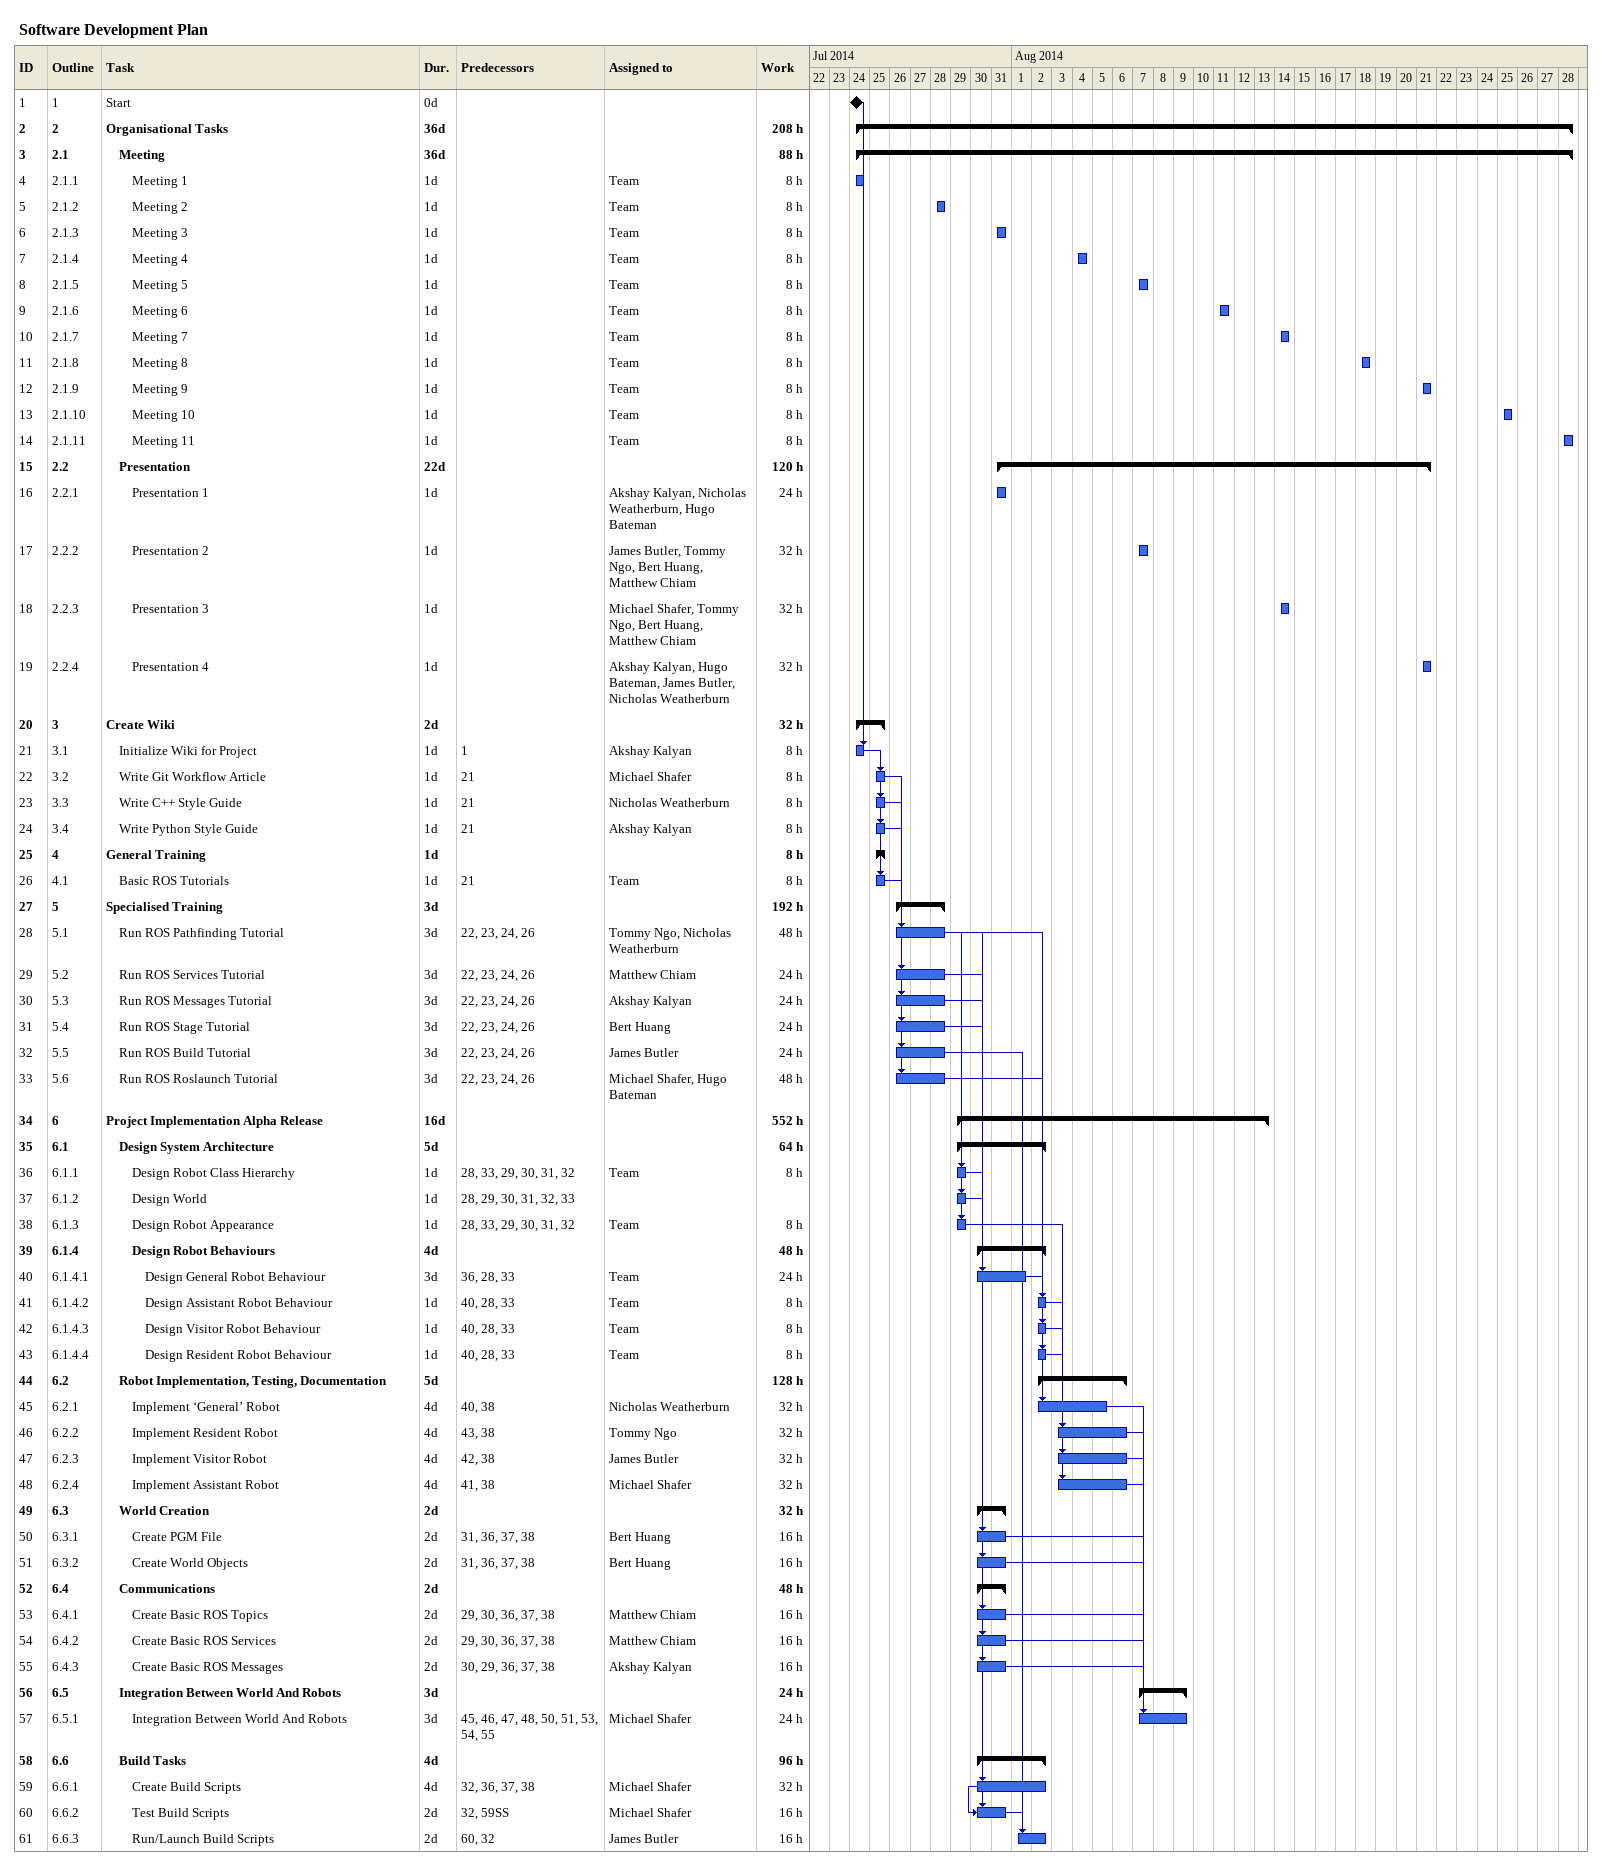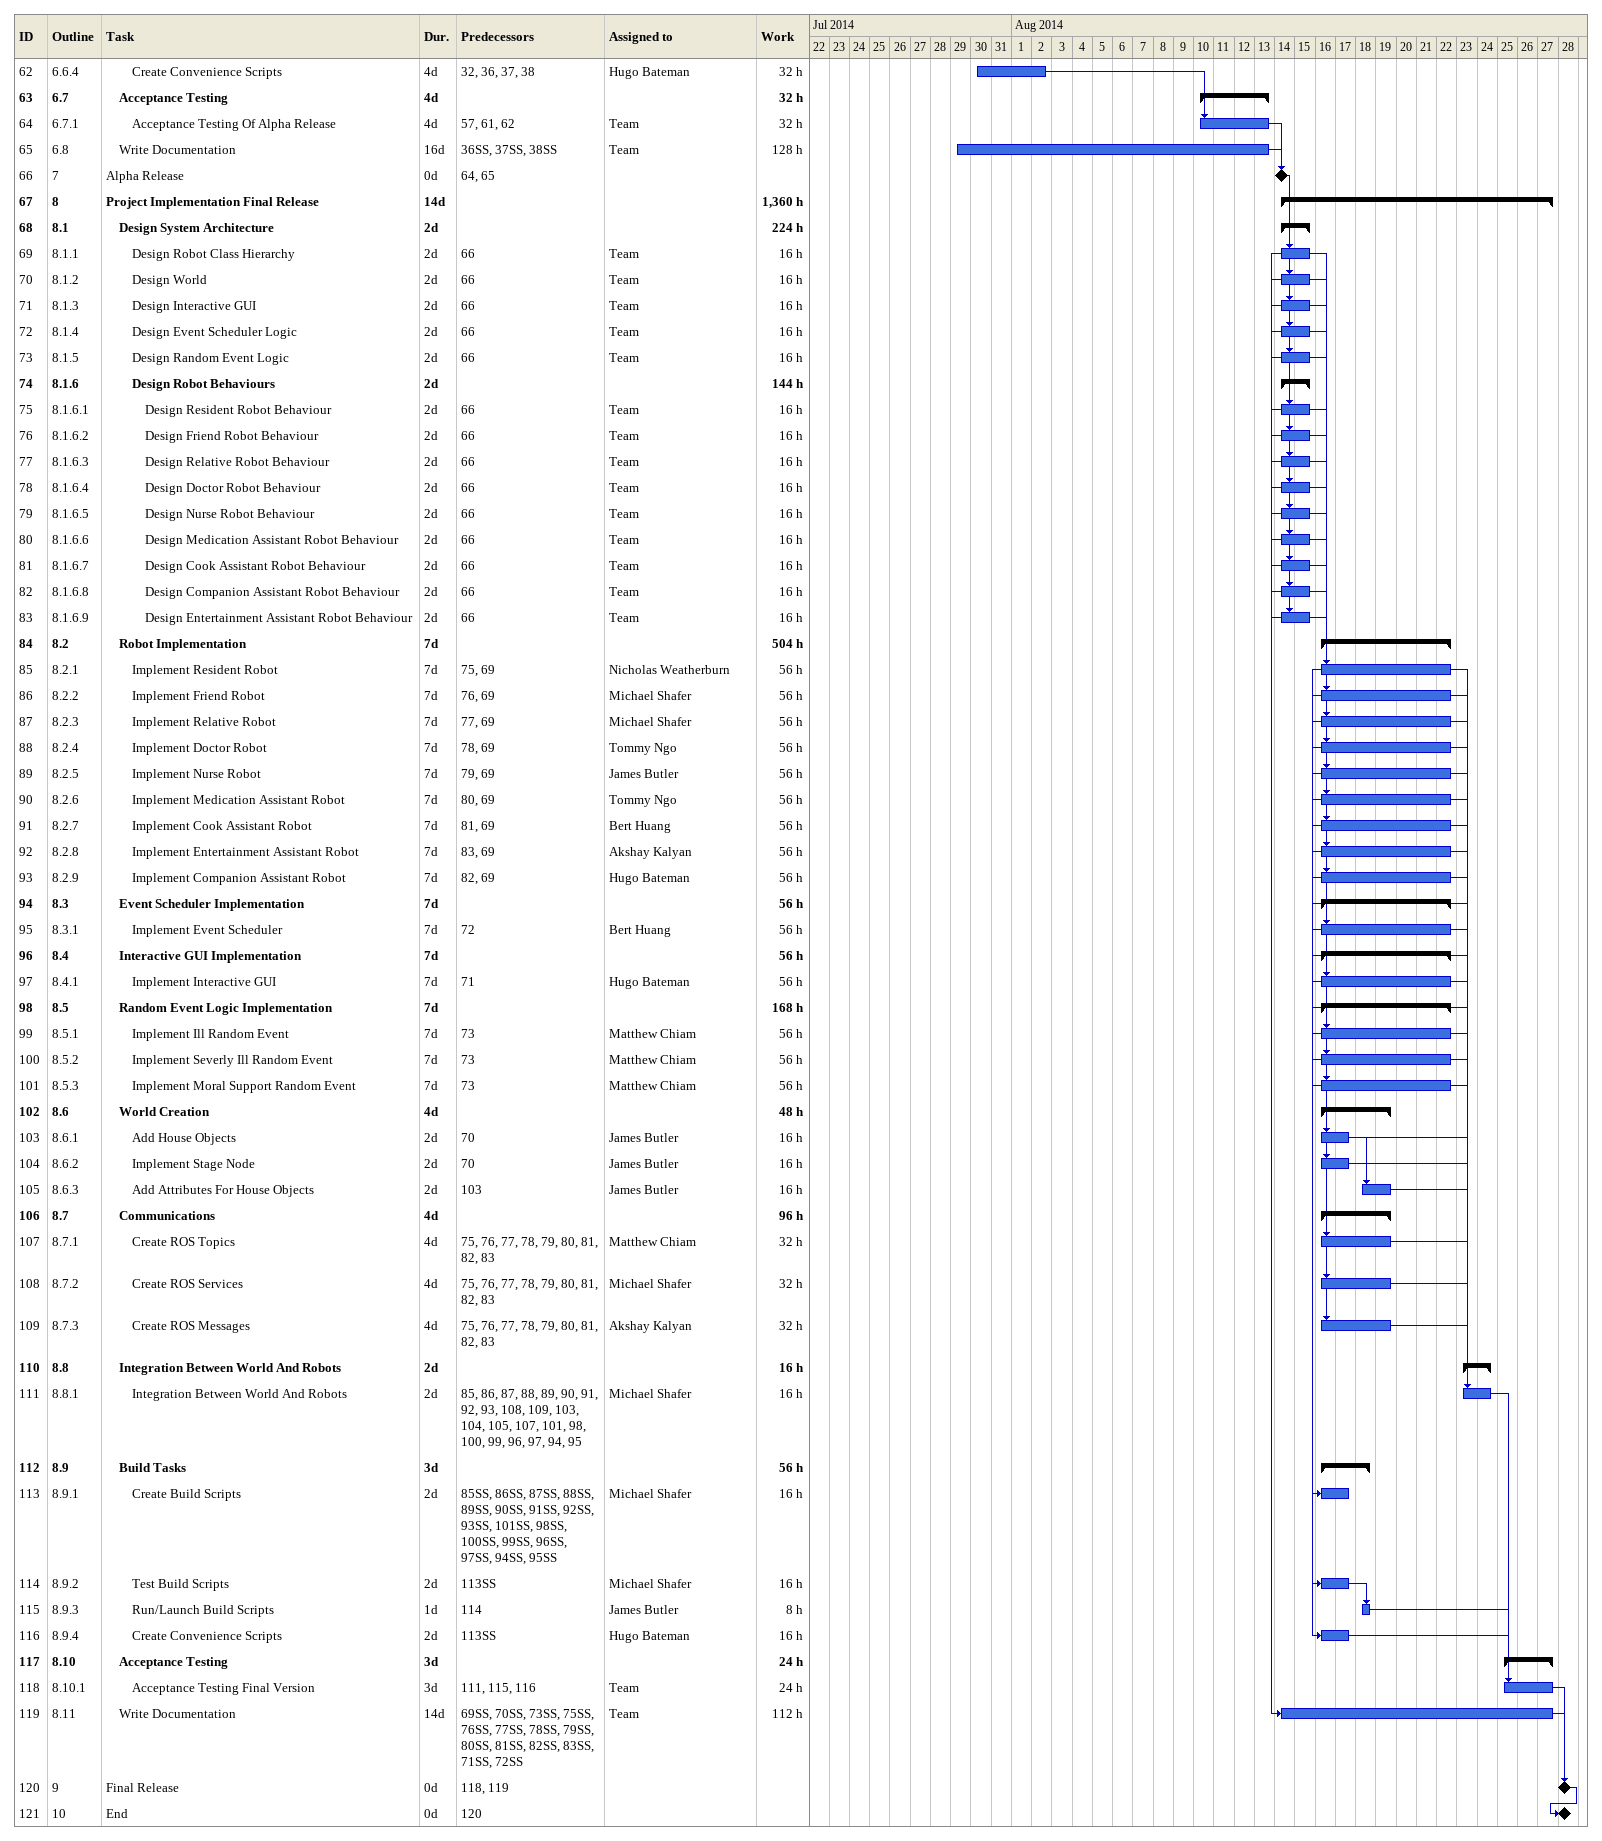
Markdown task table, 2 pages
Software Development Plan

| ID | WBS | Task | Duration | Start | Finish | Predecessors | Resources | Work (h) |
|---|---|---|---|---|---|---|---|---|
| 1 | 1 | Start | 0d | 2014-07-24 | 2014-07-24 |  |  |  |
| 2 | 2 | **Organisational Tasks** | 36d | 2014-07-24 | 2014-08-28 |  |  | 208 |
| 3 | 2.1 | **Meeting** | 36d | 2014-07-24 | 2014-08-28 |  |  | 88 |
| 4 | 2.1.1 | Meeting 1 | 1d | 2014-07-24 | 2014-07-24 |  | Team | 8 |
| 5 | 2.1.2 | Meeting 2 | 1d | 2014-07-28 | 2014-07-28 |  | Team | 8 |
| 6 | 2.1.3 | Meeting 3 | 1d | 2014-07-31 | 2014-07-31 |  | Team | 8 |
| 7 | 2.1.4 | Meeting 4 | 1d | 2014-08-04 | 2014-08-04 |  | Team | 8 |
| 8 | 2.1.5 | Meeting 5 | 1d | 2014-08-07 | 2014-08-07 |  | Team | 8 |
| 9 | 2.1.6 | Meeting 6 | 1d | 2014-08-11 | 2014-08-11 |  | Team | 8 |
| 10 | 2.1.7 | Meeting 7 | 1d | 2014-08-14 | 2014-08-14 |  | Team | 8 |
| 11 | 2.1.8 | Meeting 8 | 1d | 2014-08-18 | 2014-08-18 |  | Team | 8 |
| 12 | 2.1.9 | Meeting 9 | 1d | 2014-08-21 | 2014-08-21 |  | Team | 8 |
| 13 | 2.1.10 | Meeting 10 | 1d | 2014-08-25 | 2014-08-25 |  | Team | 8 |
| 14 | 2.1.11 | Meeting 11 | 1d | 2014-08-28 | 2014-08-28 |  | Team | 8 |
| 15 | 2.2 | **Presentation** | 22d | 2014-07-31 | 2014-08-21 |  |  | 120 |
| 16 | 2.2.1 | Presentation 1 | 1d | 2014-07-31 | 2014-07-31 |  | Akshay Kalyan, Nicholas Weatherburn, Hugo Bateman | 24 |
| 17 | 2.2.2 | Presentation 2 | 1d | 2014-08-07 | 2014-08-07 |  | James Butler, Tommy Ngo, Bert Huang, Matthew Chiam | 32 |
| 18 | 2.2.3 | Presentation 3 | 1d | 2014-08-14 | 2014-08-14 |  | Michael Shafer, Tommy Ngo, Bert Huang, Matthew Chiam | 32 |
| 19 | 2.2.4 | Presentation 4 | 1d | 2014-08-21 | 2014-08-21 |  | Akshay Kalyan, Hugo Bateman, James Butler, Nicholas Weatherburn | 32 |
| 20 | 3 | **Create Wiki** | 2d | 2014-07-24 | 2014-07-25 |  |  | 32 |
| 21 | 3.1 | Initialize Wiki for Project | 1d | 2014-07-24 | 2014-07-24 | 1 | Akshay Kalyan | 8 |
| 22 | 3.2 | Write Git Workflow Article | 1d | 2014-07-25 | 2014-07-25 | 21 | Michael Shafer | 8 |
| 23 | 3.3 | Write C++ Style Guide | 1d | 2014-07-25 | 2014-07-25 | 21 | Nicholas Weatherburn | 8 |
| 24 | 3.4 | Write Python Style Guide | 1d | 2014-07-25 | 2014-07-25 | 21 | Akshay Kalyan | 8 |
| 25 | 4 | **General Training** | 1d | 2014-07-25 | 2014-07-25 |  |  | 8 |
| 26 | 4.1 | Basic ROS Tutorials | 1d | 2014-07-25 | 2014-07-25 | 21 | Team | 8 |
| 27 | 5 | **Specialised Training** | 3d | 2014-07-26 | 2014-07-28 |  |  | 192 |
| 28 | 5.1 | Run ROS Pathfinding Tutorial | 3d | 2014-07-26 | 2014-07-28 | 22, 23, 24, 26 | Tommy Ngo, Nicholas Weatherburn | 48 |
| 29 | 5.2 | Run ROS Services Tutorial | 3d | 2014-07-26 | 2014-07-28 | 22, 23, 24, 26 | Matthew Chiam | 24 |
| 30 | 5.3 | Run ROS Messages Tutorial | 3d | 2014-07-26 | 2014-07-28 | 22, 23, 24, 26 | Akshay Kalyan | 24 |
| 31 | 5.4 | Run ROS Stage Tutorial | 3d | 2014-07-26 | 2014-07-28 | 22, 23, 24, 26 | Bert Huang | 24 |
| 32 | 5.5 | Run ROS Build Tutorial | 3d | 2014-07-26 | 2014-07-28 | 22, 23, 24, 26 | James Butler | 24 |
| 33 | 5.6 | Run ROS Roslaunch Tutorial | 3d | 2014-07-26 | 2014-07-28 | 22, 23, 24, 26 | Michael Shafer, Hugo Bateman | 48 |
| 34 | 6 | **Project Implementation Alpha Release** | 16d | 2014-07-29 | 2014-08-13 |  |  | 552 |
| 35 | 6.1 | **Design System Architecture** | 5d | 2014-07-29 | 2014-08-02 |  |  | 64 |
| 36 | 6.1.1 | Design Robot Class Hierarchy | 1d | 2014-07-29 | 2014-07-29 | 28, 33, 29, 30, 31, 32 | Team | 8 |
| 37 | 6.1.2 | Design World | 1d | 2014-07-29 | 2014-07-29 | 28, 29, 30, 31, 32, 33 |  |  |
| 38 | 6.1.3 | Design Robot Appearance | 1d | 2014-07-29 | 2014-07-29 | 28, 33, 29, 30, 31, 32 | Team | 8 |
| 39 | 6.1.4 | **Design Robot Behaviours** | 4d | 2014-07-30 | 2014-08-02 |  |  | 48 |
| 40 | 6.1.4.1 | Design General Robot Behaviour | 3d | 2014-07-30 | 2014-08-01 | 36, 28, 33 | Team | 24 |
| 41 | 6.1.4.2 | Design Assistant Robot Behaviour | 1d | 2014-08-02 | 2014-08-02 | 40, 28, 33 | Team | 8 |
| 42 | 6.1.4.3 | Design Visitor Robot Behaviour | 1d | 2014-08-02 | 2014-08-02 | 40, 28, 33 | Team | 8 |
| 43 | 6.1.4.4 | Design Resident Robot Behaviour | 1d | 2014-08-02 | 2014-08-02 | 40, 28, 33 | Team | 8 |
| 44 | 6.2 | **Robot Implementation, Testing, Documentation** | 5d | 2014-08-02 | 2014-08-06 |  |  | 128 |
| 45 | 6.2.1 | Implement ‘General’ Robot | 4d | 2014-08-02 | 2014-08-05 | 40, 38 | Nicholas Weatherburn | 32 |
| 46 | 6.2.2 | Implement Resident Robot | 4d | 2014-08-03 | 2014-08-06 | 43, 38 | Tommy Ngo | 32 |
| 47 | 6.2.3 | Implement Visitor Robot | 4d | 2014-08-03 | 2014-08-06 | 42, 38 | James Butler | 32 |
| 48 | 6.2.4 | Implement Assistant Robot | 4d | 2014-08-03 | 2014-08-06 | 41, 38 | Michael Shafer | 32 |
| 49 | 6.3 | **World Creation** | 2d | 2014-07-30 | 2014-07-31 |  |  | 32 |
| 50 | 6.3.1 | Create PGM File | 2d | 2014-07-30 | 2014-07-31 | 31, 36, 37, 38 | Bert Huang | 16 |
| 51 | 6.3.2 | Create World Objects | 2d | 2014-07-30 | 2014-07-31 | 31, 36, 37, 38 | Bert Huang | 16 |
| 52 | 6.4 | **Communications** | 2d | 2014-07-30 | 2014-07-31 |  |  | 48 |
| 53 | 6.4.1 | Create Basic ROS Topics | 2d | 2014-07-30 | 2014-07-31 | 29, 30, 36, 37, 38 | Matthew Chiam | 16 |
| 54 | 6.4.2 | Create Basic ROS Services | 2d | 2014-07-30 | 2014-07-31 | 29, 30, 36, 37, 38 | Matthew Chiam | 16 |
| 55 | 6.4.3 | Create Basic ROS Messages | 2d | 2014-07-30 | 2014-07-31 | 30, 29, 36, 37, 38 | Akshay Kalyan | 16 |
| 56 | 6.5 | **Integration Between World And Robots** | 3d | 2014-08-07 | 2014-08-09 |  |  | 24 |
| 57 | 6.5.1 | Integration Between World And Robots | 3d | 2014-08-07 | 2014-08-09 | 45, 46, 47, 48, 50, 51, 53, 54, 55 | Michael Shafer | 24 |
| 58 | 6.6 | **Build Tasks** | 4d | 2014-07-30 | 2014-08-02 |  |  | 96 |
| 59 | 6.6.1 | Create Build Scripts | 4d | 2014-07-30 | 2014-08-02 | 32, 36, 37, 38 | Michael Shafer | 32 |
| 60 | 6.6.2 | Test Build Scripts | 2d | 2014-07-30 | 2014-07-31 | 32, 59SS | Michael Shafer | 16 |
| 61 | 6.6.3 | Run/Launch Build Scripts | 2d | 2014-08-01 | 2014-08-02 | 60, 32 | James Butler | 16 |
| 62 | 6.6.4 | Create Convenience Scripts | 4d | 2014-07-30 | 2014-08-02 | 32, 36, 37, 38 | Hugo Bateman | 32 |
| 63 | 6.7 | **Acceptance Testing** | 4d | 2014-08-10 | 2014-08-13 |  |  | 32 |
| 64 | 6.7.1 | Acceptance Testing Of Alpha Release | 4d | 2014-08-10 | 2014-08-13 | 57, 61, 62 | Team | 32 |
| 65 | 6.8 | Write Documentation | 16d | 2014-07-29 | 2014-08-13 | 36SS, 37SS, 38SS | Team | 128 |
| 66 | 7 | Alpha Release | 0d | 2014-08-14 | 2014-08-14 | 64, 65 |  |  |
| 67 | 8 | **Project Implementation Final Release** | 14d | 2014-08-14 | 2014-08-27 |  |  | 1360 |
| 68 | 8.1 | **Design System Architecture** | 2d | 2014-08-14 | 2014-08-15 |  |  | 224 |
| 69 | 8.1.1 | Design Robot Class Hierarchy | 2d | 2014-08-14 | 2014-08-15 | 66 | Team | 16 |
| 70 | 8.1.2 | Design World | 2d | 2014-08-14 | 2014-08-15 | 66 | Team | 16 |
| 71 | 8.1.3 | Design Interactive GUI | 2d | 2014-08-14 | 2014-08-15 | 66 | Team | 16 |
| 72 | 8.1.4 | Design Event Scheduler Logic | 2d | 2014-08-14 | 2014-08-15 | 66 | Team | 16 |
| 73 | 8.1.5 | Design Random Event Logic | 2d | 2014-08-14 | 2014-08-15 | 66 | Team | 16 |
| 74 | 8.1.6 | **Design Robot Behaviours** | 2d | 2014-08-14 | 2014-08-15 |  |  | 144 |
| 75 | 8.1.6.1 | Design Resident Robot Behaviour | 2d | 2014-08-14 | 2014-08-15 | 66 | Team | 16 |
| 76 | 8.1.6.2 | Design Friend Robot Behaviour | 2d | 2014-08-14 | 2014-08-15 | 66 | Team | 16 |
| 77 | 8.1.6.3 | Design Relative Robot Behaviour | 2d | 2014-08-14 | 2014-08-15 | 66 | Team | 16 |
| 78 | 8.1.6.4 | Design Doctor Robot Behaviour | 2d | 2014-08-14 | 2014-08-15 | 66 | Team | 16 |
| 79 | 8.1.6.5 | Design Nurse Robot Behaviour | 2d | 2014-08-14 | 2014-08-15 | 66 | Team | 16 |
| 80 | 8.1.6.6 | Design Medication Assistant Robot Behaviour | 2d | 2014-08-14 | 2014-08-15 | 66 | Team | 16 |
| 81 | 8.1.6.7 | Design Cook Assistant Robot Behaviour | 2d | 2014-08-14 | 2014-08-15 | 66 | Team | 16 |
| 82 | 8.1.6.8 | Design Companion Assistant Robot Behaviour | 2d | 2014-08-14 | 2014-08-15 | 66 | Team | 16 |
| 83 | 8.1.6.9 | Design Entertainment Assistant Robot Behaviour | 2d | 2014-08-14 | 2014-08-15 | 66 | Team | 16 |
| 84 | 8.2 | **Robot Implementation** | 7d | 2014-08-16 | 2014-08-22 |  |  | 504 |
| 85 | 8.2.1 | Implement Resident Robot | 7d | 2014-08-16 | 2014-08-22 | 75, 69 | Nicholas Weatherburn | 56 |
| 86 | 8.2.2 | Implement Friend Robot | 7d | 2014-08-16 | 2014-08-22 | 76, 69 | Michael Shafer | 56 |
| 87 | 8.2.3 | Implement Relative Robot | 7d | 2014-08-16 | 2014-08-22 | 77, 69 | Michael Shafer | 56 |
| 88 | 8.2.4 | Implement Doctor Robot | 7d | 2014-08-16 | 2014-08-22 | 78, 69 | Tommy Ngo | 56 |
| 89 | 8.2.5 | Implement Nurse Robot | 7d | 2014-08-16 | 2014-08-22 | 79, 69 | James Butler | 56 |
| 90 | 8.2.6 | Implement Medication Assistant Robot | 7d | 2014-08-16 | 2014-08-22 | 80, 69 | Tommy Ngo | 56 |
| 91 | 8.2.7 | Implement Cook Assistant Robot | 7d | 2014-08-16 | 2014-08-22 | 81, 69 | Bert Huang | 56 |
| 92 | 8.2.8 | Implement Entertainment Assistant Robot | 7d | 2014-08-16 | 2014-08-22 | 83, 69 | Akshay Kalyan | 56 |
| 93 | 8.2.9 | Implement Companion Assistant Robot | 7d | 2014-08-16 | 2014-08-22 | 82, 69 | Hugo Bateman | 56 |
| 94 | 8.3 | **Event Scheduler Implementation** | 7d | 2014-08-16 | 2014-08-22 |  |  | 56 |
| 95 | 8.3.1 | Implement Event Scheduler | 7d | 2014-08-16 | 2014-08-22 | 72 | Bert Huang | 56 |
| 96 | 8.4 | **Interactive GUI Implementation** | 7d | 2014-08-16 | 2014-08-22 |  |  | 56 |
| 97 | 8.4.1 | Implement Interactive GUI | 7d | 2014-08-16 | 2014-08-22 | 71 | Hugo Bateman | 56 |
| 98 | 8.5 | **Random Event Logic Implementation** | 7d | 2014-08-16 | 2014-08-22 |  |  | 168 |
| 99 | 8.5.1 | Implement Ill Random Event | 7d | 2014-08-16 | 2014-08-22 | 73 | Matthew Chiam | 56 |
| 100 | 8.5.2 | Implement Severly Ill Random Event | 7d | 2014-08-16 | 2014-08-22 | 73 | Matthew Chiam | 56 |
| 101 | 8.5.3 | Implement Moral Support Random Event | 7d | 2014-08-16 | 2014-08-22 | 73 | Matthew Chiam | 56 |
| 102 | 8.6 | **World Creation** | 4d | 2014-08-16 | 2014-08-19 |  |  | 48 |
| 103 | 8.6.1 | Add House Objects | 2d | 2014-08-16 | 2014-08-17 | 70 | James Butler | 16 |
| 104 | 8.6.2 | Implement Stage Node | 2d | 2014-08-16 | 2014-08-17 | 70 | James Butler | 16 |
| 105 | 8.6.3 | Add Attributes For House Objects | 2d | 2014-08-18 | 2014-08-19 | 103 | James Butler | 16 |
| 106 | 8.7 | **Communications** | 4d | 2014-08-16 | 2014-08-19 |  |  | 96 |
| 107 | 8.7.1 | Create ROS Topics | 4d | 2014-08-16 | 2014-08-19 | 75, 76, 77, 78, 79, 80, 81, 82, 83 | Matthew Chiam | 32 |
| 108 | 8.7.2 | Create ROS Services | 4d | 2014-08-16 | 2014-08-19 | 75, 76, 77, 78, 79, 80, 81, 82, 83 | Michael Shafer | 32 |
| 109 | 8.7.3 | Create ROS Messages | 4d | 2014-08-16 | 2014-08-19 | 75, 76, 77, 78, 79, 80, 81, 82, 83 | Akshay Kalyan | 32 |
| 110 | 8.8 | **Integration Between World And Robots** | 2d | 2014-08-23 | 2014-08-24 |  |  | 16 |
| 111 | 8.8.1 | Integration Between World And Robots | 2d | 2014-08-23 | 2014-08-24 | 85, 86, 87, 88, 89, 90, 91, 92, 93, 108, 109, 103, 104, 105, 107, 101, 98, 100, 99, 96, 97, 94, 95 | Michael Shafer | 16 |
| 112 | 8.9 | **Build Tasks** | 3d | 2014-08-16 | 2014-08-18 |  |  | 56 |
| 113 | 8.9.1 | Create Build Scripts | 2d | 2014-08-16 | 2014-08-17 | 85SS, 86SS, 87SS, 88SS, 89SS, 90SS, 91SS, 92SS, 93SS, 101SS, 98SS, 100SS, 99SS, 96SS, 97SS, 94SS, 95SS | Michael Shafer | 16 |
| 114 | 8.9.2 | Test Build Scripts | 2d | 2014-08-16 | 2014-08-17 | 113SS | Michael Shafer | 16 |
| 115 | 8.9.3 | Run/Launch Build Scripts | 1d | 2014-08-18 | 2014-08-18 | 114 | James Butler | 8 |
| 116 | 8.9.4 | Create Convenience Scripts | 2d | 2014-08-16 | 2014-08-17 | 113SS | Hugo Bateman | 16 |
| 117 | 8.10 | **Acceptance Testing** | 3d | 2014-08-25 | 2014-08-27 |  |  | 24 |
| 118 | 8.10.1 | Acceptance Testing Final Version | 3d | 2014-08-25 | 2014-08-27 | 111, 115, 116 | Team | 24 |
| 119 | 8.11 | Write Documentation | 14d | 2014-08-14 | 2014-08-27 | 69SS, 70SS, 73SS, 75SS, 76SS, 77SS, 78SS, 79SS, 80SS, 81SS, 82SS, 83SS, 71SS, 72SS | Team | 112 |
| 120 | 9 | Final Release | 0d | 2014-08-28 | 2014-08-28 | 118, 119 |  |  |
| 121 | 10 | End | 0d | 2014-08-28 | 2014-08-28 | 120 |  |  |
